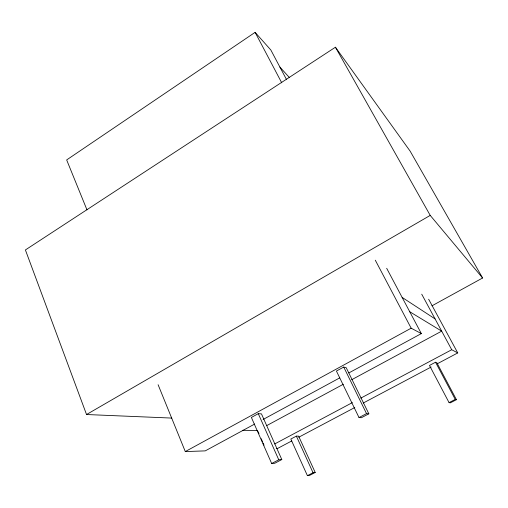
<?xml version="1.0" encoding="UTF-8"?>
<svg xmlns="http://www.w3.org/2000/svg" width="508" height="508" viewBox="0 0 508 508"><rect width="100%" height="100%" fill="white"/><g stroke="black" fill="none" stroke-linecap="round" stroke-linejoin="round"><path stroke-width="0.76" d="M286.607 79.712L270.84 50.006L255.111 32.347L66.662 159.925L86.982 209.88M431.959 305.829L482.6 277.99L410.147 151.155L335.432 47.219L25.4 249.942L86.538 414.522L171.768 418.078M86.538 414.522L430.219 215.398L482.6 277.99M158.102 384.721L185.293 451.574L411.163 328.193L421.335 333.597L348.837 372.942M258.286 413.677L251.384 417.443L271.672 463.499L274.777 463.258L281.807 459.562L261.461 413.88L258.286 413.677L278.752 459.772L281.807 459.562M343.732 367.055L336.423 371.05L359.01 417.551L361.391 417.728L368.84 413.81L346.215 367.697L343.732 367.055L366.522 413.601L368.84 413.81M254.724 424.021L205.226 450.882L185.293 451.574M263.087 419.481L339.769 377.863M266.662 425.647L343.37 384.232M351.733 379.711L441.687 331.14L409.74 311.741M274.726 443.935L352.387 402.603M360.782 398.139L451.726 349.733L457.752 352.927L437.439 363.696M296.361 436.118L290.836 439.052L307.41 475.653L309.607 475.374L315.214 472.484L298.609 436.124L296.361 436.118L313.055 472.745L315.214 472.484M435.534 362.223L429.476 365.442L449.059 402.609L450.304 402.863L456.451 399.694L436.861 362.769L435.534 362.223L455.257 399.415L456.451 399.694M291.77 440.925L277.762 448.354L276.244 448.405M298.774 437.217L354.8 407.511M363.201 403.054L431.14 367.036M271.672 463.499L278.752 459.772M359.01 417.551L366.522 413.601M307.41 475.653L313.055 472.745M449.059 402.609L455.257 399.415M242.678 430.289L257.6 430.536M402.126 297.402L435.083 318.916M279.908 67.094L289.477 77.629M335.432 47.219L430.219 215.398M428.644 299.225L457.752 352.927M421.729 294.189L451.726 349.733M386.677 268.281L421.335 333.597M255.111 32.347L281.737 82.823M375.291 260.191L411.163 328.193M258.02 431.495L258.972 433.654M261.195 438.696L262.458 441.573M263.093 443.014L264.046 445.173"/></g></svg>
